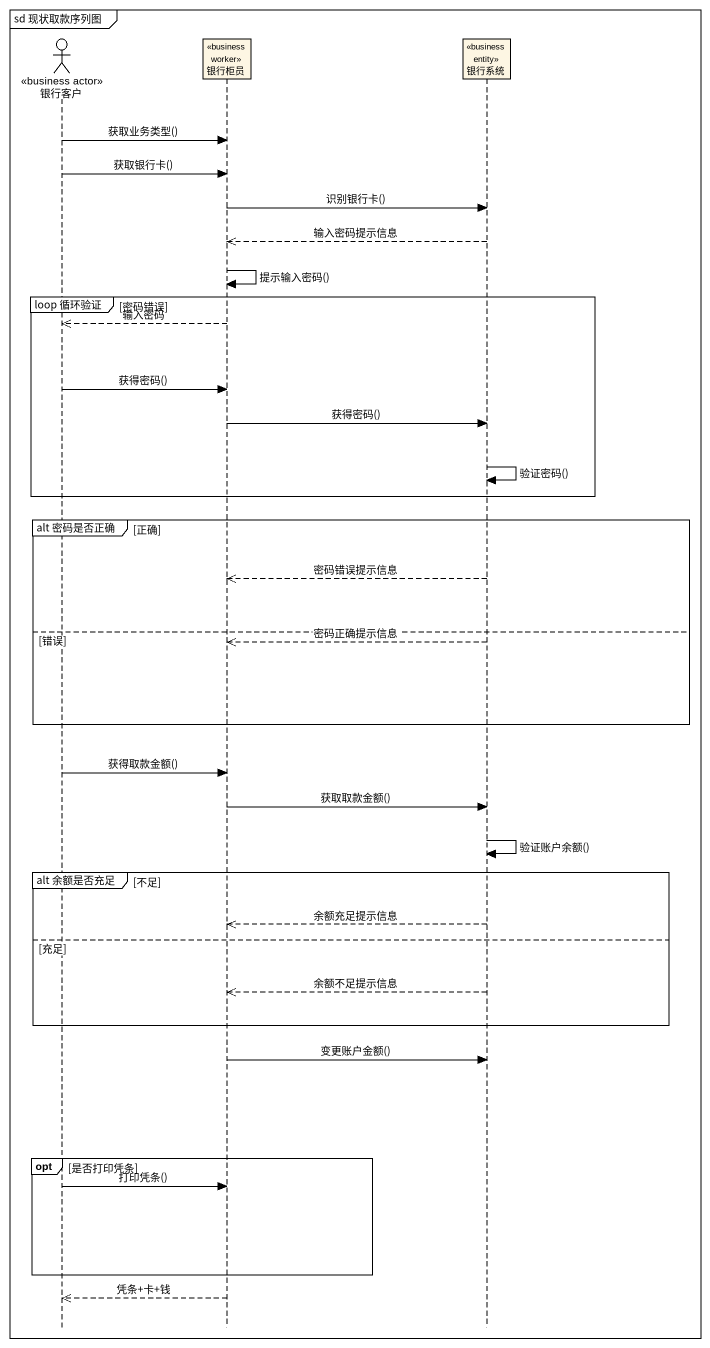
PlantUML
@startuml
mainframe sd 现状取款序列图
hide footbox
actor 银行客户 <<business actor>>
participant 银行柜员 <<business worker>>
participant 银行系统 <<business entity>>

银行客户 -> 银行柜员 : 获取业务类型()
银行客户 -> 银行柜员 : 获取银行卡()
银行柜员 -> 银行系统 : 识别银行卡()
银行系统 -->> 银行柜员 : 输入密码提示信息
银行柜员 -> 银行柜员 : 提示输入密码()
group loop 循环验证 [密码错误]
  银行柜员 -->> 银行客户 : 输入密码
  银行客户 -> 银行柜员 : 获得密码()
  银行柜员 -> 银行系统 : 获得密码()
  银行系统 -> 银行系统 : 验证密码()
end
group alt 密码是否正确 [正确]
  银行系统 -->> 银行柜员 : 密码错误提示信息
else 错误
  银行系统 -->> 银行柜员 : 密码正确提示信息
end
银行客户 -> 银行柜员 : 获得取款金额()
银行柜员 -> 银行系统 : 获取取款金额()
银行系统 -> 银行系统 : 验证账户余额()
group alt 余额是否充足 [不足]
  银行系统 -->> 银行柜员 : 余额充足提示信息
else 充足
  银行系统 -->> 银行柜员 : 余额不足提示信息
end
银行柜员 -> 银行系统 : 变更账户金额()
opt 是否打印凭条
  银行客户 -> 银行柜员 : 打印凭条()
end
银行柜员 -->> 银行客户 : 凭条+卡+钱
@enduml
